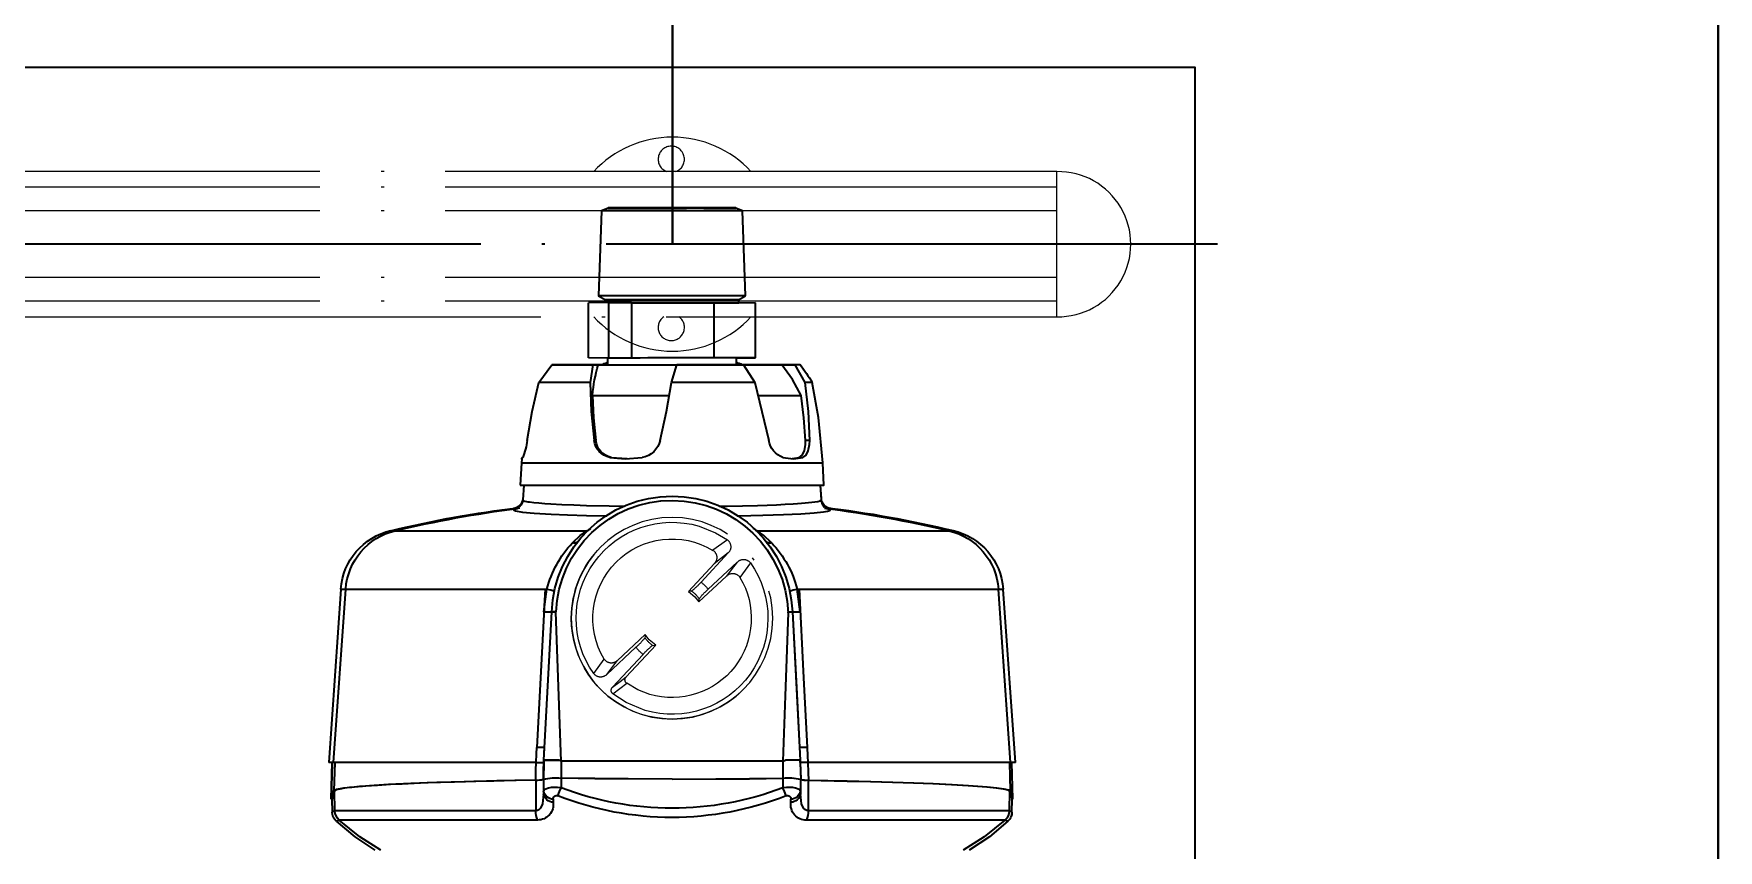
# Model space of a CAD drawing. Header units: centimetres. Extents: x 405464 to 563355, y 50011 to 66875.
# Drawn here: x 494851.2 to 494906.3, y 51946.7 to 51973.4 of the extents above; entities that cross this region are included whole.
import ezdxf

# ---------------------------------------------------------------- set-up
doc = ezdxf.new("R2010")
doc.units = ezdxf.units.CM
doc.linetypes.add('EKSEN-3', pattern=[24, 20, -2, 0, -2])
doc.layers.add('0-KRCN-SHT-HİDROFOR', color=171, linetype='Continuous', lineweight=35)
doc.layers.add('0-KRCN-SHT-PROSES-BORU', color=1, linetype='0-Y_LINE', lineweight=40)
doc.styles.add('BORU', font='AGENCYR.TTF')
doc.linetypes.add('0-Y_LINE', pattern='A,100,-0.5,["Y",BORU,S=9,R=0,X=0,Y=-4.5],-5', length=105.5)

# ---------------------------------------------------------------- blocks, each defined once
blk = doc.blocks.new('G$CC571C566')
at = {"layer": '0-KRCN-SHT-HİDROFOR'}
for p, q in [((-4.273, -4.953), (-4.1, 0)), ((-4.273, -4.953), (-4.1, 0)), ((-4.1, 0), (-3.707, 0.144)), ((-4.1, 0), (-3.707, 0.143)), ((-4.1, 0), (-4.099, 0)), ((-3.707, 0.143), (-3.706, 0.173)), ((-3.707, 0.144), (-3.706, 0.173)), ((-3.707, 0.144), (-3.707, 0.144)), ((-1.797, 0.169), (-0.845, 0.143)), ((3.705, 0.173), (3.705, 0.173)), ((3.706, 0.173), (3.706, 0.143)), ((3.706, 0.143), (4.1, 0)), ((3.706, 0.143), (4.1, 0)), ((4.099, 0), (4.1, 0)), ((4.1, 0), (4.1, 0)), ((4.1, 0), (4.273, -4.953)), ((-3.877, -5.33), (-4.857, -5.349)), ((-3.877, -5.331), (-4.857, -5.349)), ((-4.857, -5.349), (-2.454, -5.37)), ((-4.857, -8.555), (-4.857, -5.349)), ((-4.846, -5.349), (-4.857, -5.349)), ((-4.857, -8.555), (-4.857, -5.349)), ((-3.872, -5.184), (-4.273, -4.953)), ((-4.273, -4.953), (-4.273, -4.953)), ((-4.273, -4.953), (-4.273, -4.953)), ((-3.877, -5.344), (-3.872, -5.184)), ((-3.877, -5.331), (-3.873, -5.184)), ((2.353, -5.349), (-2.454, -5.37)), ((-2.454, -8.534), (-2.454, -5.37)), ((2.353, -5.349), (3.681, -5.327)), ((2.353, -5.349), (2.353, -8.555)), ((3.681, -5.327), (3.357, -5.327)), ((3.681, -8.577), (3.681, -5.327)), ((3.681, -5.327), (4.857, -5.349)), ((4.273, -4.953), (3.872, -5.184)), ((3.872, -5.184), (3.877, -5.331)), ((3.877, -5.33), (4.857, -5.349)), ((4.857, -8.555), (4.857, -5.349)), ((4.857, -5.349), (4.857, -5.349)), ((-4.857, -8.555), (-2.454, -8.534)), ((-3.75, -8.576), (-4.857, -8.555)), ((-4.857, -8.555), (-4.857, -8.555)), ((-4.857, -8.555), (-4.857, -8.555)), ((-3.75, -8.952), (-3.75, -8.561)), ((-3.75, -8.952), (-3.75, -8.576)), ((2.353, -8.555), (-2.454, -8.534)), ((2.353, -8.555), (3.681, -8.577)), ((3.247, -8.577), (3.681, -8.577)), ((3.681, -8.577), (4.857, -8.555)), ((3.75, -8.576), (3.75, -8.952)), ((3.75, -8.576), (3.75, -8.952)), ((-7.739, -9.986), (-7.164, -8.952)), ((-6.376, -8.952), (-7.165, -8.952)), ((-6.376, -8.952), (-7.164, -8.952)), ((-7.164, -8.952), (-6.376, -8.952)), ((-7.164, -8.952), (-6.376, -8.952)), ((-4.153, -8.952), (-4.809, -9.986)), ((-3.75, -8.952), (-4.153, -8.952)), ((-4.153, -8.952), (-3.75, -8.952)), ((-3.365, -8.952), (-4.153, -8.952)), ((-4.153, -8.952), (-3.75, -8.952)), ((-3.75, -8.952), (-4.153, -8.952)), ((-4.153, -8.952), (-3.75, -8.952)), ((-3.75, -8.952), (-4.153, -8.952)), ((-3.75, -8.952), (-3.75, -8.952)), ((-0.275, -8.952), (-0.576, -8.952)), ((0.026, -9.986), (-0.275, -8.952)), ((4.296, -8.952), (3.75, -8.952)), ((3.75, -8.952), (4.296, -8.952)), ((4.296, -8.952), (3.75, -8.952)), ((4.296, -8.952), (4.598, -8.952)), ((4.597, -8.952), (4.296, -8.952)), ((4.296, -8.952), (4.597, -8.952)), ((4.597, -8.952), (4.296, -8.952)), ((4.598, -8.952), (4.766, -9.986)), ((6.019, -8.952), (6.994, -8.952)), ((6.019, -8.952), (6.994, -8.952)), ((6.02, -8.952), (6.994, -8.952)), ((6.02, -8.952), (6.994, -8.952)), ((6.536, -8.952), (6.994, -8.952)), ((7.755, -9.986), (6.994, -8.952)), ((-8.146, -9.985), (-8.145, -9.985)), ((-8.002, -13.346), (-7.754, -13.346)), ((4.427, -13.346), (4.522, -13.346)), ((-8.828, -15.952), (-8.76, -14.639)), ((-8.828, -15.952), (-8.759, -14.64)), ((-7.394, -14.337), (-7.607, -14.337)), ((-6.987, -14.405), (-7.394, -14.337)), ((3.54, -14.337), (2.619, -14.405)), ((3.54, -14.337), (3.622, -14.337)), ((8.739, -14.414), (8.759, -14.64)), ((8.759, -14.64), (8.828, -15.952)), ((-8.685, -16.806), (-8.625, -15.952)), ((-8.68, -16.724), (-8.626, -15.952)), ((8.625, -15.952), (8.684, -16.806)), ((8.701, -16.911), (8.755, -17.042)), ((-4.957, -18.592), (-4.843, -18.573)), ((4.843, -18.573), (4.956, -18.592)), ((-19.959, -32.052), (-19.254, -21.979)), ((-19.677, -32.052), (-18.973, -21.979)), ((-7.449, -23.307), (-7.385, -21.979)), ((-7.449, -23.307), (-7.273, -21.979)), ((-7.273, -21.979), (-7.385, -21.979)), ((7.448, -23.307), (7.273, -21.98)), ((7.385, -21.98), (7.273, -21.98)), ((7.385, -21.98), (7.448, -23.307)), ((19.676, -32.052), (18.972, -21.98)), ((19.254, -21.979), (19.958, -32.052)), ((-6.998, -23.307), (-7.449, -31.927)), ((-6.998, -23.307), (-6.998, -23.307)), ((6.748, -23.307), (6.744, -23.307)), ((6.997, -23.307), (6.997, -23.307)), ((7.449, -31.927), (6.997, -23.307)), ((-7.409, -31.164), (-7.449, -31.927)), ((7.449, -31.927), (7.409, -31.164)), ((-19.816, -34.186), (-19.76, -32.052)), ((-19.814, -34.186), (-19.758, -32.052)), ((-19.814, -34.186), (-19.759, -32.052)), ((-19.615, -32.052), (-19.658, -33.708)), ((-7.453, -32.052), (-7.479, -33.034)), ((-7.452, -31.969), (-7.456, -32.052)), ((-7.452, -31.984), (-7.456, -32.052)), ((-7.456, -32.052), (-7.456, -32.052)), ((-7.452, -31.927), (-7.45, -31.927)), ((-7.452, -31.984), (-7.452, -31.969)), ((-7.45, -31.927), (-7.451, -31.966)), ((-7.449, -31.927), (-7.449, -31.927)), ((-6.45, -31.973), (-6.593, -31.927)), ((-6.45, -31.973), (-6.45, -32.968)), ((-6.44, -31.975), (6.44, -31.975)), ((6.45, -31.973), (6.592, -31.927)), ((6.45, -31.973), (6.45, -32.969)), ((7.45, -31.927), (7.451, -31.966)), ((7.45, -31.927), (7.452, -31.927)), ((7.451, -31.969), (7.456, -32.053)), ((7.456, -32.052), (7.452, -31.984)), ((7.453, -32.052), (7.479, -33.034)), ((19.614, -32.052), (19.657, -33.709)), ((19.813, -34.187), (19.757, -32.052)), ((19.759, -32.052), (19.815, -34.187)), ((-7.466, -33.034), (-7.466, -33.718)), ((-6.45, -32.969), (-6.45, -33.521)), ((0, -33.021), (0, -33.02)), ((6.45, -32.969), (6.45, -33.521)), ((7.466, -33.034), (7.466, -33.718)), ((-19.814, -34.186), (-19.658, -33.71)), ((-19.777, -34.188), (-19.814, -34.186)), ((-19.814, -34.186), (-19.814, -34.186)), ((-19.814, -34.186), (-19.814, -34.186)), ((-19.618, -33.712), (-19.777, -34.188)), ((-19.764, -34.937), (-19.777, -34.188)), ((-19.764, -34.936), (-19.777, -34.188)), ((-19.658, -33.71), (-19.658, -33.708)), ((-19.618, -33.712), (-19.658, -33.71)), ((-19.618, -33.71), (-19.598, -34.863)), ((19.597, -34.863), (19.617, -33.711)), ((19.617, -33.712), (19.658, -33.71)), ((19.617, -33.712), (19.776, -34.189)), ((19.658, -33.71), (19.657, -33.709)), ((19.813, -34.187), (19.658, -33.71)), ((19.776, -34.189), (19.763, -34.937)), ((19.776, -34.189), (19.813, -34.187)), ((-19.764, -34.937), (-19.707, -35.204))]:
    blk.add_line(p, q, dxfattribs=at)
at = {"layer": '0-KRCN-SHT-HİDROFOR', "color": 120, "linetype": 'EKSEN-3', "lineweight": 20}
for p, q in [((-3.218, -19.124), (-2.377, -19.731)), ((-4.553, -20.459), (-3.946, -21.3)), ((-3.795, -20.413), (-2.1, -21.993)), ((-1.684, -21.577), (-3.264, -19.882)), ((-0.949, -22.119), (-2.45, -20.509)), ((-3.168, -21.227), (-1.558, -22.728)), ((0.949, -25.236), (2.662, -27.073)), ((3.168, -26.127), (1.558, -24.626)), ((3.795, -26.942), (2.1, -25.361)), ((1.683, -25.777), (3.463, -27.686)), ((4.553, -26.896), (3.946, -26.054)), ((3.45, -28.058), (2.638, -27.453))]:
    blk.add_line(p, q, dxfattribs=at)
at = {"layer": '0-KRCN-SHT-HİDROFOR', "flags": 128}
for points in [[(-4.1, 0), (-4.1, 0), (-4.054, 0), (-3.918, 0), (-3.694, 0), (-3.388, 0), (-3.006, 0), (-2.556, 0), (-2.05, 0), (-1.498, 0), (-0.912, 0), (-0.306, 0), (0.306, 0), (0.912, 0), (1.498, 0), (2.05, 0), (2.556, 0), (3.005, 0), (3.388, 0), (3.694, 0), (3.918, 0), (4.054, 0), (4.1, 0)], [(-1.863, 0.143), (-2.343, 0.143), (-2.764, 0.143), (-3.117, 0.143), (-3.393, 0.143), (-3.585, 0.143), (-3.688, 0.143), (-3.707, 0.143)], [(3.706, 0.173), (3.66, 0.173), (3.524, 0.173), (3.302, 0.173), (2.998, 0.173), (2.62, 0.173), (2.178, 0.173), (1.682, 0.173), (1.145, 0.173), (0.58, 0.173), (0, 0.173), (-0.58, 0.173), (-1.145, 0.173), (-1.682, 0.173), (-2.178, 0.173), (-2.62, 0.173), (-2.998, 0.173), (-3.302, 0.173), (-3.524, 0.173), (-3.66, 0.173), (-3.706, 0.173), (-3.66, 0.173), (-3.524, 0.173), (-3.302, 0.173), (-2.998, 0.173), (-2.62, 0.173), (-2.178, 0.173), (-1.682, 0.173), (-1.145, 0.173), (-0.58, 0.173), (0, 0.173), (0.58, 0.173), (1.145, 0.173), (1.682, 0.173), (2.178, 0.173), (2.62, 0.173), (2.998, 0.173), (3.302, 0.173), (3.524, 0.173), (3.66, 0.173), (3.706, 0.173)], [(3.705, 0.173), (3.66, 0.173), (3.524, 0.173), (3.301, 0.173), (2.998, 0.173), (2.62, 0.173), (2.178, 0.173), (1.682, 0.173), (1.145, 0.173), (0.579, 0.173), (0, 0.173), (-0.58, 0.173), (-1.145, 0.173), (-1.683, 0.173), (-2.178, 0.173), (-2.621, 0.173), (-2.998, 0.173), (-3.302, 0.173), (-3.525, 0.173), (-3.66, 0.173), (-3.706, 0.173), (-3.66, 0.173), (-3.525, 0.173), (-3.302, 0.173), (-2.998, 0.173), (-2.621, 0.173), (-2.178, 0.173), (-1.683, 0.173), (-1.145, 0.173), (-0.58, 0.173), (0, 0.173), (0.579, 0.173), (1.145, 0.173), (1.682, 0.173), (2.178, 0.173), (2.62, 0.173), (2.997, 0.173), (3.301, 0.173), (3.524, 0.173), (3.66, 0.173), (3.705, 0.173)], [(3.065, 0.173), (3.021, 0.173), (2.89, 0.173), (2.676, 0.173), (2.384, 0.173), (2.025, 0.173), (1.607, 0.173), (1.143, 0.173), (0.646, 0.173), (0.13, 0.173), (-0.389, 0.173), (-0.898, 0.173), (-1.38, 0.173), (-1.822, 0.173), (-2.213, 0.173), (-2.539, 0.173), (-2.793, 0.173), (-2.966, 0.173), (-3.054, 0.173), (-3.054, 0.173), (-2.966, 0.173), (-2.793, 0.173), (-2.539, 0.173), (-2.213, 0.173), (-1.822, 0.173), (-1.38, 0.173), (-0.897, 0.173), (-0.389, 0.173), (0.13, 0.173), (0.646, 0.173), (1.143, 0.173), (1.607, 0.173), (2.025, 0.173), (2.384, 0.173), (2.676, 0.173), (2.89, 0.173), (3.021, 0.173), (3.065, 0.173)], [(3.064, 0.173), (3.02, 0.173), (2.889, 0.173), (2.675, 0.173), (2.384, 0.173), (2.024, 0.173), (1.607, 0.173), (1.142, 0.173), (0.645, 0.173), (0.13, 0.173), (-0.39, 0.173), (-0.898, 0.173), (-1.38, 0.173), (-1.823, 0.173), (-2.213, 0.173), (-2.54, 0.173), (-2.793, 0.173), (-2.966, 0.173), (-3.054, 0.173), (-3.054, 0.173), (-2.966, 0.173), (-2.793, 0.173), (-2.54, 0.173), (-2.213, 0.173), (-1.823, 0.173), (-1.38, 0.173), (-0.898, 0.173), (-0.39, 0.173), (0.13, 0.173), (0.645, 0.173), (1.142, 0.173), (1.607, 0.173), (2.025, 0.173), (2.384, 0.173), (2.675, 0.173), (2.889, 0.173), (3.02, 0.173), (3.064, 0.173)], [(-1.8, 0.141), (-1.798, 0.155), (-1.797, 0.169)], [(-1.8, 0.141), (-1.751, 0.142), (-1.549, 0.142), (-1.204, 0.143), (-0.845, 0.143)], [(3.706, 0.143), (3.698, 0.143), (3.613, 0.143), (3.438, 0.143), (3.178, 0.143), (2.839, 0.143), (2.43, 0.143), (1.961, 0.143), (1.444, 0.143), (0.89, 0.143), (0.315, 0.143), (-0.269, 0.143), (-0.845, 0.143)], [(-4.273, -4.953), (-4.262, -4.953), (-4.171, -4.953), (-3.991, -4.953), (-3.726, -4.953), (-3.382, -4.953), (-2.966, -4.953), (-2.486, -4.953), (-1.954, -4.953), (-1.38, -4.953), (-0.776, -4.953), (-0.156, -4.953), (0.467, -4.953), (1.081, -4.953), (1.671, -4.953), (2.226, -4.953), (2.733, -4.953), (3.182, -4.953), (3.564, -4.953), (3.869, -4.953), (4.092, -4.953), (4.227, -4.953), (4.273, -4.953), (4.273, -4.953)], [(-3.872, -5.184), (-3.861, -5.184), (-3.771, -5.184), (-3.592, -5.184), (-3.329, -5.184), (-2.988, -5.184), (-2.576, -5.184), (-2.105, -5.184), (-1.584, -5.184), (-1.026, -5.184), (-0.444, -5.184), (0.148, -5.184), (0.737, -5.184), (1.309, -5.184), (1.85, -5.184), (2.347, -5.184), (2.79, -5.184), (3.167, -5.184), (3.47, -5.184), (3.692, -5.184), (3.827, -5.184), (3.872, -5.184)], [(-7.506, -10.73), (-6.999, -9.803), (-6.376, -8.952)], [(-7.449, -8.952), (-7.449, -8.952), (-7.377, -8.952), (-7.164, -8.952)], [(-7.433, -8.952), (-7.444, -8.952), (-7.359, -8.952), (-7.164, -8.952)], [(-6.376, -8.952), (-5.887, -8.952), (-5.101, -8.952), (-4.3, -8.952), (-3.75, -8.952)], [(-3.365, -8.952), (-4.533, -8.952), (-5.472, -8.952), (-6.018, -8.952), (-6.376, -8.952)], [(-3.75, -8.952), (-4.533, -8.952), (-5.473, -8.952), (-6.018, -8.952), (-6.376, -8.952)], [(-4.153, -8.952), (-3.147, -8.952), (-2.065, -8.952), (-1.179, -8.952), (-0.275, -8.952)], [(-3.853, -8.952), (-3.818, -8.925), (-3.75, -8.896)], [(-3.803, -8.848), (-3.813, -8.848), (-3.795, -8.848), (-3.75, -8.848)], [(-3.75, -8.848), (-3.795, -8.848), (-3.803, -8.848)], [(3.75, -8.952), (3.706, -8.952), (3.575, -8.952), (3.361, -8.952), (3.067, -8.952), (2.702, -8.952), (2.273, -8.952), (1.791, -8.952), (1.267, -8.952), (0.714, -8.952), (0.144, -8.952), (-0.43, -8.952), (-0.994, -8.952), (-1.534, -8.952), (-2.038, -8.952), (-2.495, -8.952), (-2.893, -8.952), (-3.223, -8.952), (-3.478, -8.952), (-3.651, -8.952), (-3.739, -8.952), (-3.75, -8.952)], [(4.296, -8.952), (3.086, -8.952), (1.719, -8.952), (0.58, -8.952), (-0.576, -8.952)], [(3.75, -8.848), (3.794, -8.848), (3.803, -8.848)], [(3.803, -8.848), (3.812, -8.848), (3.794, -8.848), (3.75, -8.848)], [(3.851, -8.952), (3.817, -8.925), (3.75, -8.897)], [(6.994, -8.952), (6.514, -8.952), (5.877, -8.952), (5.276, -8.952), (4.597, -8.952)], [(4.597, -8.952), (5.232, -8.952), (5.799, -8.952), (6.536, -8.952)], [(6.994, -8.952), (6.573, -8.952), (6.025, -8.952), (5.363, -8.952), (4.597, -8.952)], [(4.598, -8.952), (5.232, -8.952), (5.799, -8.952), (6.537, -8.952)], [(6.02, -8.952), (6.44, -8.952), (6.534, -8.952), (6.377, -8.952), (6.02, -8.952)], [(6.537, -8.952), (6.811, -8.952), (6.994, -8.952)], [(-8.759, -14.64), (-8.506, -12.021), (-8.146, -9.986)], [(-8.146, -9.986), (-8.12, -9.986), (-8.043, -9.986), (-7.916, -9.986), (-7.739, -9.986)], [(-8.002, -13.346), (-7.934, -11.669), (-7.739, -9.986)], [(-7.754, -13.346), (-7.669, -12.039), (-7.506, -10.73)], [(-5.017, -10.731), (-5.143, -10.731), (-5.593, -10.731), (-6.01, -10.731), (-6.39, -10.731), (-6.732, -10.731), (-7.033, -10.731), (-7.291, -10.73), (-7.506, -10.73)], [(-4.809, -9.986), (-5.225, -11.659), (-5.63, -13.346)], [(-4.809, -9.986), (-4.273, -9.986), (-3.71, -9.986), (-3.123, -9.986), (-2.517, -9.986), (-1.895, -9.986), (-1.261, -9.986), (-0.619, -9.986), (0.026, -9.986)], [(0.685, -13.346), (0.324, -11.669), (0.026, -9.986)], [(4.625, -10.731), (4.113, -10.731), (3.576, -10.731), (3.018, -10.731), (2.441, -10.731), (1.849, -10.731), (1.247, -10.731), (0.636, -10.731), (0.159, -10.731)], [(4.625, -10.731), (4.563, -12.035), (4.427, -13.346)], [(4.766, -9.986), (4.704, -11.66), (4.522, -13.346)], [(4.766, -9.986), (5.275, -9.986), (5.75, -9.986), (6.19, -9.986), (6.59, -9.986), (6.949, -9.986), (7.264, -9.986), (7.533, -9.986), (7.755, -9.986)], [(8.425, -13.346), (8.134, -11.669), (7.755, -9.986)], [(-7.607, -14.337), (-7.79, -14.202), (-7.921, -13.943), (-7.991, -13.584), (-8.002, -13.346)], [(-7.394, -14.337), (-7.572, -14.202), (-7.693, -13.945), (-7.751, -13.585), (-7.754, -13.346)], [(8.759, -14.64), (8.714, -14.64), (8.58, -14.64), (8.357, -14.64), (8.049, -14.64), (7.658, -14.64), (7.189, -14.64), (6.646, -14.64), (6.035, -14.64), (5.361, -14.64), (4.633, -14.64), (3.857, -14.64), (3.042, -14.64), (2.195, -14.64), (1.326, -14.64), (0.444, -14.64), (-0.444, -14.64), (-1.326, -14.64), (-2.196, -14.64), (-3.042, -14.64), (-3.858, -14.64), (-4.633, -14.64), (-5.362, -14.64), (-6.035, -14.64), (-6.646, -14.64), (-7.189, -14.64), (-7.659, -14.64), (-8.049, -14.64), (-8.358, -14.64), (-8.58, -14.64), (-8.714, -14.64), (-8.759, -14.64), (-8.759, -14.64)], [(-6.448, -14.337), (-7.065, -14.415), (-7.607, -14.337)], [(3.622, -14.337), (2.721, -14.415), (1.746, -14.337)], [(8.686, -14.337), (8.746, -14.415), (8.686, -14.337)], [(7.747, -15.952), (7.279, -15.952), (6.736, -15.952), (6.125, -15.952), (5.45, -15.952), (4.72, -15.952), (3.941, -15.952), (3.121, -15.952), (2.27, -15.952), (1.395, -15.952), (0.506, -15.952), (-0.388, -15.952), (-1.278, -15.952), (-2.155, -15.952), (-3.01, -15.952), (-3.835, -15.952), (-4.619, -15.952), (-5.357, -15.952), (-6.039, -15.952), (-6.66, -15.952), (-7.212, -15.952), (-7.69, -15.952), (-8.089, -15.952), (-8.405, -15.952), (-8.635, -15.952), (-8.777, -15.952), (-8.828, -15.952), (-8.828, -15.952)], [(8.828, -15.952), (8.788, -15.952), (8.659, -15.952), (8.44, -15.952), (8.135, -15.952), (7.747, -15.952)], [(-9.226, -17.381), (-9.107, -17.322), (-8.867, -17.278)], [(-3.783, -17.726), (-3.888, -17.724), (-5.282, -17.691), (-6.485, -17.65), (-7.485, -17.602), (-8.263, -17.55), (-8.81, -17.494), (-9.039, -17.457), (-9.175, -17.422), (-9.226, -17.381)], [(-2.741, -17.167), (-3.195, -17.161), (-4.103, -17.142), (-4.973, -17.119), (-5.531, -17.1), (-6.067, -17.079), (-6.575, -17.055), (-7.047, -17.029), (-7.287, -17.014), (-7.517, -16.997), (-7.736, -16.979), (-7.941, -16.961), (-8.128, -16.941), (-8.293, -16.92), (-8.468, -16.891), (-8.62, -16.853), (-8.685, -16.806)], [(8.684, -16.806), (8.667, -16.831), (8.619, -16.853), (8.55, -16.874), (8.467, -16.891), (8.38, -16.907), (8.293, -16.92), (8.036, -16.951), (7.736, -16.98), (7.403, -17.006), (7.047, -17.029), (6.409, -17.064), (5.711, -17.093), (4.972, -17.119), (3.653, -17.152), (2.74, -17.167)], [(9.226, -17.381), (9.1, -17.444), (8.699, -17.508), (8.009, -17.569), (7.031, -17.626), (6.073, -17.666), (4.965, -17.7), (3.783, -17.726)], [(8.866, -17.278), (9.151, -17.335), (9.226, -17.381)], [(-16.096, -18.591), (-16.219, -18.591), (-16.306, -18.591), (-16.359, -18.591), (-16.376, -18.591), (-16.376, -18.591)], [(-4.957, -18.592), (-6.116, -18.592), (-7.239, -18.592), (-8.32, -18.592), (-9.351, -18.592), (-10.328, -18.592), (-11.244, -18.592), (-12.094, -18.592), (-12.873, -18.591), (-13.577, -18.591), (-14.2, -18.591), (-14.74, -18.591), (-15.194, -18.591), (-15.558, -18.591), (-15.831, -18.591), (-16.01, -18.591), (-16.096, -18.591)], [(-5.772, -19.281), (-5.339, -18.866), (-4.957, -18.592)], [(-4.957, -18.592), (-4.826, -18.517), (-4.72, -18.461)], [(4.956, -18.592), (4.826, -18.517), (4.719, -18.461)], [(16.096, -18.592), (16.01, -18.592), (15.83, -18.592), (15.558, -18.592), (15.193, -18.592), (14.74, -18.592), (14.2, -18.592), (13.576, -18.592), (12.873, -18.592), (12.094, -18.592), (11.244, -18.592), (10.328, -18.592), (9.351, -18.592), (8.319, -18.592), (7.239, -18.592), (6.115, -18.592), (4.956, -18.592)], [(5.772, -19.282), (5.333, -18.862), (4.956, -18.592)], [(16.375, -18.592), (16.375, -18.592), (16.358, -18.592), (16.305, -18.592), (16.218, -18.592), (16.096, -18.592)], [(-5.793, -19.304), (-5.781, -19.291), (-5.772, -19.281)], [(5.793, -19.304), (5.781, -19.292), (5.772, -19.282)], [(-18.973, -21.979), (-19.096, -21.979), (-19.184, -21.979), (-19.237, -21.979), (-19.254, -21.979), (-19.254, -21.979)], [(-7.385, -21.979), (-8.611, -21.979), (-9.794, -21.979), (-10.927, -21.979), (-12.004, -21.979), (-13.02, -21.979), (-13.971, -21.979), (-14.85, -21.979), (-15.654, -21.979), (-16.379, -21.979), (-17.02, -21.979), (-17.576, -21.979), (-18.041, -21.979), (-18.416, -21.979), (-18.697, -21.979), (-18.883, -21.979), (-18.973, -21.979)], [(-7.385, -21.979), (-7.65, -27.13), (-7.859, -31.177)], [(7.385, -21.98), (7.65, -27.13), (7.858, -31.177)], [(18.972, -21.98), (18.882, -21.98), (18.696, -21.98), (18.415, -21.98), (18.041, -21.98), (17.575, -21.98), (17.02, -21.98), (16.379, -21.98), (15.654, -21.98), (14.85, -21.98), (13.97, -21.98), (13.02, -21.98), (12.004, -21.98), (10.926, -21.98), (9.794, -21.98), (8.611, -21.98), (7.385, -21.98)], [(19.254, -21.979), (19.236, -21.979), (19.183, -21.979), (19.095, -21.98), (18.972, -21.98)], [(-6.998, -23.307), (-7.04, -23.307), (-7.162, -23.307), (-7.35, -23.307), (-7.449, -23.307)], [(-6.992, -23.307), (-7.034, -23.307), (-7.156, -23.307), (-7.344, -23.307), (-7.449, -23.307)], [(-6.998, -23.307), (-7.228, -27.707), (-7.409, -31.164)], [(-6.748, -23.307), (-6.854, -23.307), (-6.94, -23.307), (-6.983, -23.307), (-6.998, -23.307)], [(-6.748, -23.307), (-6.831, -23.307), (-6.904, -23.307), (-6.959, -23.307), (-6.99, -23.307), (-6.995, -23.307)], [(-6.747, -23.36), (-6.748, -23.334), (-6.748, -23.307)], [(-6.747, -23.36), (-6.575, -28.184), (-6.44, -31.975)], [(6.44, -31.975), (6.612, -27.121), (6.748, -23.307)], [(6.995, -23.307), (6.981, -23.307), (6.94, -23.307), (6.878, -23.307), (6.8, -23.307), (6.748, -23.307)], [(6.748, -23.307), (6.854, -23.307), (6.94, -23.307), (6.983, -23.307), (6.997, -23.307)], [(7.448, -23.307), (7.237, -23.307), (7.082, -23.307), (7.002, -23.307), (6.992, -23.307)], [(7.448, -23.307), (7.238, -23.307), (7.085, -23.307), (7.006, -23.307), (6.997, -23.307)], [(-7.859, -31.177), (-7.884, -31.667), (-7.904, -32.052)], [(7.904, -32.052), (7.878, -31.562), (7.858, -31.177)], [(-19.959, -32.052), (-19.957, -32.052), (-19.932, -32.052), (-19.877, -32.052), (-19.792, -32.052), (-19.677, -32.052)], [(-19.677, -32.052), (-19.585, -32.052), (-19.396, -32.052), (-19.111, -32.052), (-18.732, -32.052), (-18.259, -32.052), (-17.696, -32.052), (-17.045, -32.052), (-16.31, -32.052), (-15.494, -32.052), (-14.601, -32.052), (-13.636, -32.052), (-12.604, -32.052), (-11.508, -32.052), (-10.356, -32.052), (-9.153, -32.052), (-7.904, -32.052)], [(-7.903, -32.052), (-7.918, -32.633), (-7.93, -33.09)], [(-7.904, -32.052), (-7.694, -32.052), (-7.542, -32.052), (-7.464, -32.052), (-7.456, -32.052)], [(-7.456, -32.052), (-7.47, -32.608), (-7.481, -33.044)], [(-7.446, -32.052), (-7.454, -32.052), (-7.456, -32.052)], [(-7.452, -31.984), (-7.453, -31.987), (-7.453, -31.988), (-7.453, -31.985), (-7.453, -31.98), (-7.453, -31.96), (-7.452, -31.927)], [(-7.452, -31.927), (-7.45, -31.927), (-7.449, -31.927)], [(-7.451, -31.966), (-7.451, -31.963), (-7.451, -31.963), (-7.452, -31.969)], [(-7.446, -32.052), (-7.449, -32.005), (-7.451, -31.966)], [(-7.45, -31.927), (-7.431, -31.927), (-7.382, -31.927), (-7.305, -31.927), (-7.2, -31.927), (-7.073, -31.927), (-6.926, -31.927), (-6.764, -31.927), (-6.593, -31.927)], [(-7.449, -31.927), (-7.371, -31.927), (-7.147, -31.927), (-6.891, -31.927), (-6.593, -31.927)], [(-6.44, -31.975), (-6.446, -31.974), (-6.45, -31.973)], [(6.44, -31.975), (6.445, -31.974), (6.45, -31.973)], [(6.592, -31.927), (6.962, -31.927), (7.253, -31.927), (7.397, -31.927), (7.45, -31.927)], [(7.449, -31.927), (7.37, -31.927), (7.146, -31.927), (6.891, -31.927), (6.592, -31.927)], [(7.446, -32.052), (7.449, -32.005), (7.451, -31.966)], [(7.456, -32.052), (7.452, -32.052), (7.446, -32.052)], [(7.451, -31.966), (7.451, -31.963), (7.451, -31.963), (7.451, -31.969)], [(7.452, -31.984), (7.452, -31.988), (7.452, -31.988), (7.452, -31.986), (7.452, -31.98), (7.452, -31.96), (7.452, -31.927)], [(7.481, -33.044), (7.467, -32.489), (7.455, -32.052)], [(7.904, -32.052), (7.694, -32.052), (7.541, -32.052), (7.464, -32.052), (7.456, -32.052)], [(7.929, -33.09), (7.914, -32.509), (7.903, -32.052)], [(7.904, -32.052), (9.152, -32.052), (10.356, -32.052), (11.508, -32.052), (12.603, -32.052), (13.636, -32.052), (14.601, -32.052), (15.494, -32.052), (16.31, -32.052), (17.045, -32.052), (17.695, -32.052), (18.258, -32.052), (18.731, -32.052), (19.111, -32.052), (19.396, -32.052), (19.584, -32.052), (19.676, -32.052)], [(19.676, -32.052), (19.791, -32.052), (19.876, -32.052), (19.931, -32.052), (19.956, -32.052), (19.958, -32.052)], [(-7.93, -33.09), (-10.189, -33.131), (-11.55, -33.163), (-12.831, -33.198), (-14.056, -33.238), (-15.179, -33.282), (-16.28, -33.333), (-17.245, -33.389)], [(-7.916, -33.091), (-10.175, -33.132), (-11.533, -33.164), (-12.811, -33.199), (-14.033, -33.239), (-15.153, -33.283), (-16.256, -33.335), (-17.222, -33.39)], [(-7.916, -33.091), (-7.916, -34.083), (-7.916, -34.863)], [(-7.479, -33.034), (-7.48, -33.04), (-7.481, -33.044)], [(-7.469, -33.045), (-7.467, -33.039), (-7.466, -33.034)], [(-7.469, -33.045), (-7.469, -33.512), (-7.469, -33.879)], [(0, -33.02), (-2.542, -33.012), (-4.496, -32.995), (-6.45, -32.968)], [(0, -33.021), (-2.542, -33.013), (-4.496, -32.996), (-6.45, -32.969)], [(0, -33.021), (2.542, -33.013), (4.496, -32.996), (6.45, -32.969)], [(0, -33.02), (2.542, -33.012), (4.496, -32.995), (6.45, -32.969)], [(7.468, -33.045), (7.467, -33.039), (7.466, -33.034)], [(7.468, -33.045), (7.468, -33.512), (7.468, -33.879)], [(7.479, -33.034), (7.48, -33.04), (7.481, -33.044)], [(7.916, -33.091), (9.15, -33.112), (10.358, -33.136), (11.53, -33.164), (12.658, -33.195), (13.459, -33.22), (14.236, -33.247), (14.984, -33.276), (15.698, -33.308), (16.371, -33.341), (17.127, -33.385), (17.827, -33.433), (17.997, -33.446), (18.163, -33.46), (18.321, -33.474), (18.473, -33.488), (18.618, -33.503), (18.755, -33.518), (19.042, -33.554), (19.311, -33.598), (19.52, -33.651), (19.617, -33.711)], [(7.916, -33.091), (7.916, -34.084), (7.916, -34.863)], [(7.929, -33.09), (10.188, -33.131), (12.008, -33.175), (13.682, -33.226), (15.179, -33.282), (16.482, -33.344), (17.582, -33.411), (18.458, -33.482), (19.099, -33.556), (19.501, -33.632), (19.657, -33.709)], [(-19.816, -34.186), (-19.816, -34.186), (-19.814, -34.186)], [(-17.245, -33.389), (-18.321, -33.469), (-18.874, -33.526), (-19.286, -33.585), (-19.552, -33.646), (-19.658, -33.708)], [(-17.222, -33.39), (-18.294, -33.471), (-18.844, -33.528), (-19.252, -33.587), (-19.515, -33.648), (-19.618, -33.71)], [(-19.618, -33.71), (-19.618, -33.711), (-19.618, -33.712)], [(-7.916, -34.863), (-7.827, -34.848), (-7.753, -34.812), (-7.649, -34.706), (-7.535, -34.449), (-7.469, -33.879)], [(-7.469, -33.879), (-7.467, -33.789), (-7.466, -33.718)], [(-7.466, -33.718), (-7.392, -33.616), (-7.18, -33.539), (-7.027, -33.515), (-6.848, -33.504), (-6.652, -33.506), (-6.45, -33.521)], [(-6.912, -34.368), (-6.912, -34.272), (-6.911, -34.196)], [(-6.639, -33.986), (-6.54, -33.741), (-6.45, -33.521)], [(6.45, -33.521), (6.652, -33.506), (6.847, -33.504), (7.026, -33.515), (7.18, -33.539), (7.391, -33.616), (7.466, -33.718)], [(6.639, -33.986), (6.539, -33.742), (6.45, -33.521)], [(6.911, -34.196), (6.911, -34.293), (6.912, -34.368)], [(7.466, -33.718), (7.467, -33.809), (7.468, -33.879)], [(7.468, -33.879), (7.534, -34.449), (7.648, -34.706), (7.753, -34.812), (7.827, -34.849), (7.916, -34.863)], [(19.617, -33.711), (19.617, -33.712), (19.617, -33.712)], [(-19.764, -34.937), (-19.671, -34.895), (-19.598, -34.863)], [(-19.764, -34.937), (-19.764, -34.936), (-19.764, -34.936)], [(-19.764, -34.936), (-19.747, -35.085), (-19.702, -35.22)], [(-19.598, -34.863), (-19.598, -34.863), (-19.598, -34.863)], [(-19.598, -34.863), (-19.536, -34.863), (-19.387, -34.863), (-19.15, -34.863), (-18.827, -34.863), (-18.419, -34.863), (-17.928, -34.863), (-17.356, -34.863), (-16.705, -34.863), (-15.979, -34.863), (-15.182, -34.863), (-14.315, -34.863), (-13.384, -34.863), (-12.393, -34.863), (-11.345, -34.863), (-10.247, -34.863), (-9.102, -34.863), (-7.916, -34.863)], [(7.916, -34.863), (9.102, -34.863), (10.246, -34.863), (11.345, -34.863), (12.392, -34.863), (13.383, -34.863), (14.314, -34.863), (15.181, -34.863), (15.979, -34.863), (16.704, -34.863), (17.355, -34.863), (17.927, -34.863), (18.418, -34.863), (18.826, -34.863), (19.149, -34.863), (19.386, -34.863), (19.536, -34.863), (19.597, -34.863)], [(19.597, -34.863), (19.597, -34.863), (19.597, -34.863)], [(19.597, -34.863), (19.69, -34.905), (19.763, -34.937)], [(-19.527, -35.471), (-19.432, -35.431), (-19.357, -35.4)], [(-19.527, -35.471), (-18.447, -36.376), (-17.274, -37.156)], [(-19.357, -35.4), (-19.29, -35.4), (-19.125, -35.4), (-18.862, -35.4), (-18.503, -35.4), (-18.05, -35.4), (-17.505, -35.4), (-16.871, -35.4), (-16.151, -35.4), (-15.348, -35.4), (-14.468, -35.4), (-13.514, -35.4), (-12.491, -35.4), (-11.404, -35.4), (-10.259, -35.4), (-9.062, -35.4), (-7.819, -35.4)], [(-19.357, -35.4), (-18.154, -36.383), (-16.931, -37.157)], [(7.819, -35.401), (9.062, -35.401), (10.259, -35.401), (11.403, -35.401), (12.49, -35.401), (13.513, -35.401), (14.467, -35.401), (15.348, -35.401), (16.15, -35.401), (16.87, -35.401), (17.504, -35.401), (18.049, -35.401), (18.502, -35.401), (18.861, -35.401), (19.124, -35.4), (19.289, -35.4), (19.356, -35.4)], [(16.93, -37.157), (18.153, -36.383), (19.356, -35.4)], [(19.526, -35.471), (18.446, -36.376), (17.273, -37.156)], [(19.356, -35.4), (19.451, -35.44), (19.526, -35.471)]]:
    blk.add_lwpolyline(points, dxfattribs=at)
at = {"layer": '0-KRCN-SHT-HİDROFOR', "color": 120, "linetype": 'EKSEN-3', "lineweight": 20, "flags": 128}
for points in [[(-1.57, -18.327), (-2.526, -18.706), (-3.218, -19.124)], [(-3.795, -20.413), (-3.446, -20.867), (-3.168, -21.227)], [(-3.264, -19.882), (-2.81, -20.231), (-2.45, -20.509)], [(-0.949, -22.119), (-1.326, -22.424), (-1.558, -22.728)], [(-1.132, -22.097), (-1.03, -22.108), (-0.949, -22.119)], [(-1.558, -22.728), (-1.571, -22.625), (-1.58, -22.545)], [(0.949, -25.236), (1.326, -24.93), (1.558, -24.626)], [(1.132, -25.257), (1.03, -25.246), (0.949, -25.236)], [(1.558, -24.626), (1.571, -24.73), (1.58, -24.809)], [(3.795, -26.942), (3.446, -26.488), (3.168, -26.127)], [(3.463, -27.686), (3.016, -27.344), (2.662, -27.073)], [(1.297, -28.097), (1.994, -27.83), (2.638, -27.453)], [(1.57, -29.028), (2.669, -28.573), (3.45, -28.058)]]:
    blk.add_lwpolyline(points, dxfattribs=at)
at = {"layer": '0-KRCN-SHT-HİDROFOR', "color": 120, "linetype": 'EKSEN-3', "lineweight": 20}
blk.add_circle((0, -23.677), 5.858, dxfattribs=at)
at = {"layer": '0-KRCN-SHT-HİDROFOR'}
for centre, radius, start, end in [((-1.803, 0.087), 0.0821, 85.35664, 136.53127), ((-1.734, 3.542), 3.402, 267.82956, 268.88852), ((0, -14.727), 9.425, 142.15563, 149.79621), ((0, -14.727), 9.425, 142.20856, 149.79621), ((-3.773, -9.305), 0.46, 83.61551, 129.71882), ((3.807, -9.219), 0.37, 46.09801, 91.84155), ((-5.594, -11.697), 10.265, 5.40453, 15.51232), ((-6.864, -13.161), 1.248, 289.50806, 351.46556), ((1.962, -13.043), 1.313, 193.38532, 260.54177), ((3.324, -13.252), 1.107, 281.26228, 355.09187), ((3.402, -13.234), 1.125, 281.25757, 354.24692), ((11.766, -12.996), 3.36, 185.98137, 203.52545), ((0, -23.58), 7, 2.23117, 177.76769), ((-1.75, -78.333), 61.502, 96.63977, 103.72561), ((-0.001, -86.65), 69.936, 97.28321, 103.30584), ((-9.308, -16.762), 0.625, 277.55592, 355.96617), ((-9.303, -16.679), 0.625, 277.41122, 355.99899), ((-10.585, -16.285), 1.973, 330.6969, 345.09738), ((0, -23.58), 6.75, 2.31241, 178.13447), ((9.302, -16.679), 0.625, 183.99978, 262.58763), ((9.308, -16.762), 0.625, 184.03259, 262.44294), ((1.865, -77.864), 61.016, 76.32602, 83.33475), ((-0.001, -86.65), 69.936, 76.69302, 82.60876), ((-15.517, -22.238), 3.746, 102.73788, 176.04113), ((-15.233, -22.24), 3.749, 103.31585, 176.01054), ((15.232, -22.24), 3.749, 3.98833, 76.68302), ((15.524, -22.231), 3.736, 3.86162, 77.34236), ((-1.396, -23.483), 6.066, 136.45815, 165.6476), ((-5.67, -18.895), 0.427, 253.18247, 293.74085), ((-5.655, -18.856), 0.441, 254.66837, 293.37334), ((5.655, -18.856), 0.441, 246.63362, 285.33255), ((5.67, -18.896), 0.427, 246.26809, 286.81874), ((1.397, -23.483), 6.065, 14.3492, 43.54378), ((-8.342, -27.124), 5.254, 73.25414, 78.26059), ((8.341, -27.122), 5.253, 101.73787, 106.74606), ((-7.685, -29.435), 1.751, 264.28769, 279.04014), ((7.684, -29.435), 1.751, 260.95823, 275.71155), ((-7.806, -32.088), 1.01, 262.98239, 288.75691), ((-7.793, -32.096), 1.003, 262.94061, 288.86878), ((-6.786, -35.8), 2.852, 83.23806, 104.06451), ((-6.793, -35.584), 2.637, 82.52712, 104.79269), ((6.789, -35.644), 2.696, 75.45482, 97.22292), ((6.785, -35.8), 2.852, 75.93372, 96.76128), ((7.826, -31.774), 1.32, 254.28355, 273.90442), ((7.806, -32.088), 1.01, 251.24075, 277.01732), ((-6.878, -33.768), 0.601, 190.69455, 266.76827), ((-6.882, -33.601), 0.596, 191.3164, 267.19936), ((-6.718, -34.165), 0.195, 66.06818, 189.10306), ((0, -17.146), 18.102, 248.48404, 291.51482), ((0, -16.677), 18.036, 249.04601, 290.95284), ((6.718, -34.165), 0.195, 350.89504, 113.93073), ((6.882, -33.601), 0.596, 272.79946, 348.6838), ((6.878, -33.768), 0.601, 273.23056, 349.30568), ((-19.179, -35.043), 0.551, 196.90913, 230.87768), ((-18.848, -34.85), 0.75, 181.00076, 227.20826), ((-18.848, -34.85), 0.75, 181.00417, 227.20666), ((-6.495, -34.884), 1.422, 179.17146, 201.31489), ((-7.797, -34.506), 0.895, 268.56331, 8.86056), ((7.81, -34.494), 0.907, 171.99664, 270.57534), ((6.494, -34.884), 1.422, 338.68302, 0.82739), ((18.847, -34.85), 0.75, 312.79345, 358.99977), ((18.847, -34.85), 0.75, 312.79206, 358.99416), ((19.013, -34.924), 0.75, 313.16945, 358.98642)]:
    blk.add_arc(centre, radius, start, end, dxfattribs=at)
at = {"layer": '0-KRCN-SHT-HİDROFOR', "color": 120, "linetype": 'EKSEN-3', "lineweight": 20}
for centre, radius, start, end in [((0, -23.677), 5.576, 324.74383, 106.35152), ((-2.912, -19.523), 0.503, 127.49519, 225.5556), ((0, -23.677), 4.606, 328.93466, 121.05965), ((0, -23.677), 5.858, 359.99943, 44.99971), ((0, -23.677), 5.576, 144.74383, 286.35152), ((-4.155, -20.761), 0.501, 44.14722, 142.79638), ((-2.102, -20.15), 0.5, 123.29534, 225.93689), ((0, -23.677), 4.606, 148.93467, 286.35154), ((-3.528, -21.575), 0.5, 44.06231, 146.69905), ((0, -23.677), 2.692, 128.71457, 141.27743), ((-4.216, -24.509), 3.287, 36.6864, 49.93519), ((0.832, -19.461), 3.287, 220.06396, 233.31199), ((0, -23.677), 1.943, 125.61179, 144.37751), ((0, -23.677), 5.858, 224.99971, 359.99943), ((0, -23.677), 1.943, 305.61179, 324.37751), ((-0.833, -27.893), 3.287, 40.06426, 53.3116), ((4.216, -22.845), 3.287, 216.68678, 229.9349), ((0, -23.677), 2.692, 308.71457, 321.27743), ((3.527, -25.779), 0.5, 224.06231, 326.69905), ((2.487, -27.253), 0.251, 307.14691, 45.65549), ((4.154, -26.593), 0.501, 224.14722, 322.79638), ((3.289, -27.866), 0.25, 309.91346, 45.86097)]:
    blk.add_arc(centre, radius, start, end, dxfattribs=at)
at = {"layer": '0-KRCN-SHT-HİDROFOR', "extrusion": (0, 0, -1)}
for centre, major_axis, ratio, start_param, end_param in [((-0.001, -5.327), (3.877, 0.017), 0.007568, 2.594548, 3.141861), ((-0.001, -5.327), (3.877, 0.017), 0.007568, 0.52335, 2.594548), ((0, -8.577), (3.75, -0.016), 0.007548, 3.14156, 3.64157), ((0, -8.577), (3.75, -0.016), 0.007548, 3.64157, 5.759564)]:
    blk.add_ellipse(centre, major_axis=major_axis, ratio=ratio, start_param=start_param, end_param=end_param, dxfattribs=at)

msp = doc.modelspace()

# ---------------------------------------------------------------- linework, layer by layer
at = {"layer": '0-KRCN-SHT-HİDROFOR', "color": 120, "linetype": 'EKSEN-3', "lineweight": 20}
for p, q in [((494884.685, 51968.898), (494823.71, 51968.898)), ((494884.685, 51968.387), (494823.71, 51968.387)), ((494884.685, 51964.155), (494884.685, 51968.898)), ((494884.685, 51967.621), (494823.71, 51967.621)), ((494884.685, 51965.433), (494823.71, 51965.433)), ((494884.685, 51964.666), (494823.71, 51964.666)), ((494823.71, 51964.155), (494884.685, 51964.155))]:
    msp.add_line(p, q, dxfattribs=at)
at = {"layer": '0-KRCN-SHT-HİDROFOR', "linetype": 'EKSEN-3'}
msp.add_line((494889.945, 51966.527), (494817.935, 51966.527), dxfattribs=at)
at = {"layer": '0-KRCN-SHT-HİDROFOR'}
msp.add_lwpolyline([(494819.198, 51972.313), (494889.198, 51972.313), (494889.198, 51902.563), (494819.198, 51902.563)], close=True, dxfattribs=at)
at = {"layer": '0-KRCN-SHT-HİDROFOR', "color": 120, "linetype": 'EKSEN-3', "lineweight": 20}
for centre, radius, start, end in [((494872.112, 51966.527), 3.498, 42.6817, 137.3183), ((494872.077, 51969.301), 0.429, 289.9906, 250.0094), ((494884.731, 51966.527), 2.372, 268.8918, 91.1082), ((494872.112, 51966.527), 3.498, 222.6817, 317.3183), ((494872.077, 51963.805), 0.429, 125.0949, 54.9051)]:
    msp.add_arc(centre, radius, start, end, dxfattribs=at)
at = {"layer": '0-KRCN-SHT-PROSES-BORU'}
for p, q in [((494872.112, 51966.527), (494872.112, 52011.714)), ((494906.319, 51908.462), (494906.319, 52011.714))]:
    msp.add_line(p, q, dxfattribs=at)

# ---------------------------------------------------------------- block references
at = {"layer": '0-KRCN-SHT-HİDROFOR', "xscale": -0.5625, "yscale": 0.5625, "zscale": 0.5625}
msp.add_blockref('G$CC571C566', (494872.102, 51967.621), dxfattribs=at)

doc.saveas('drawing.dxf')
